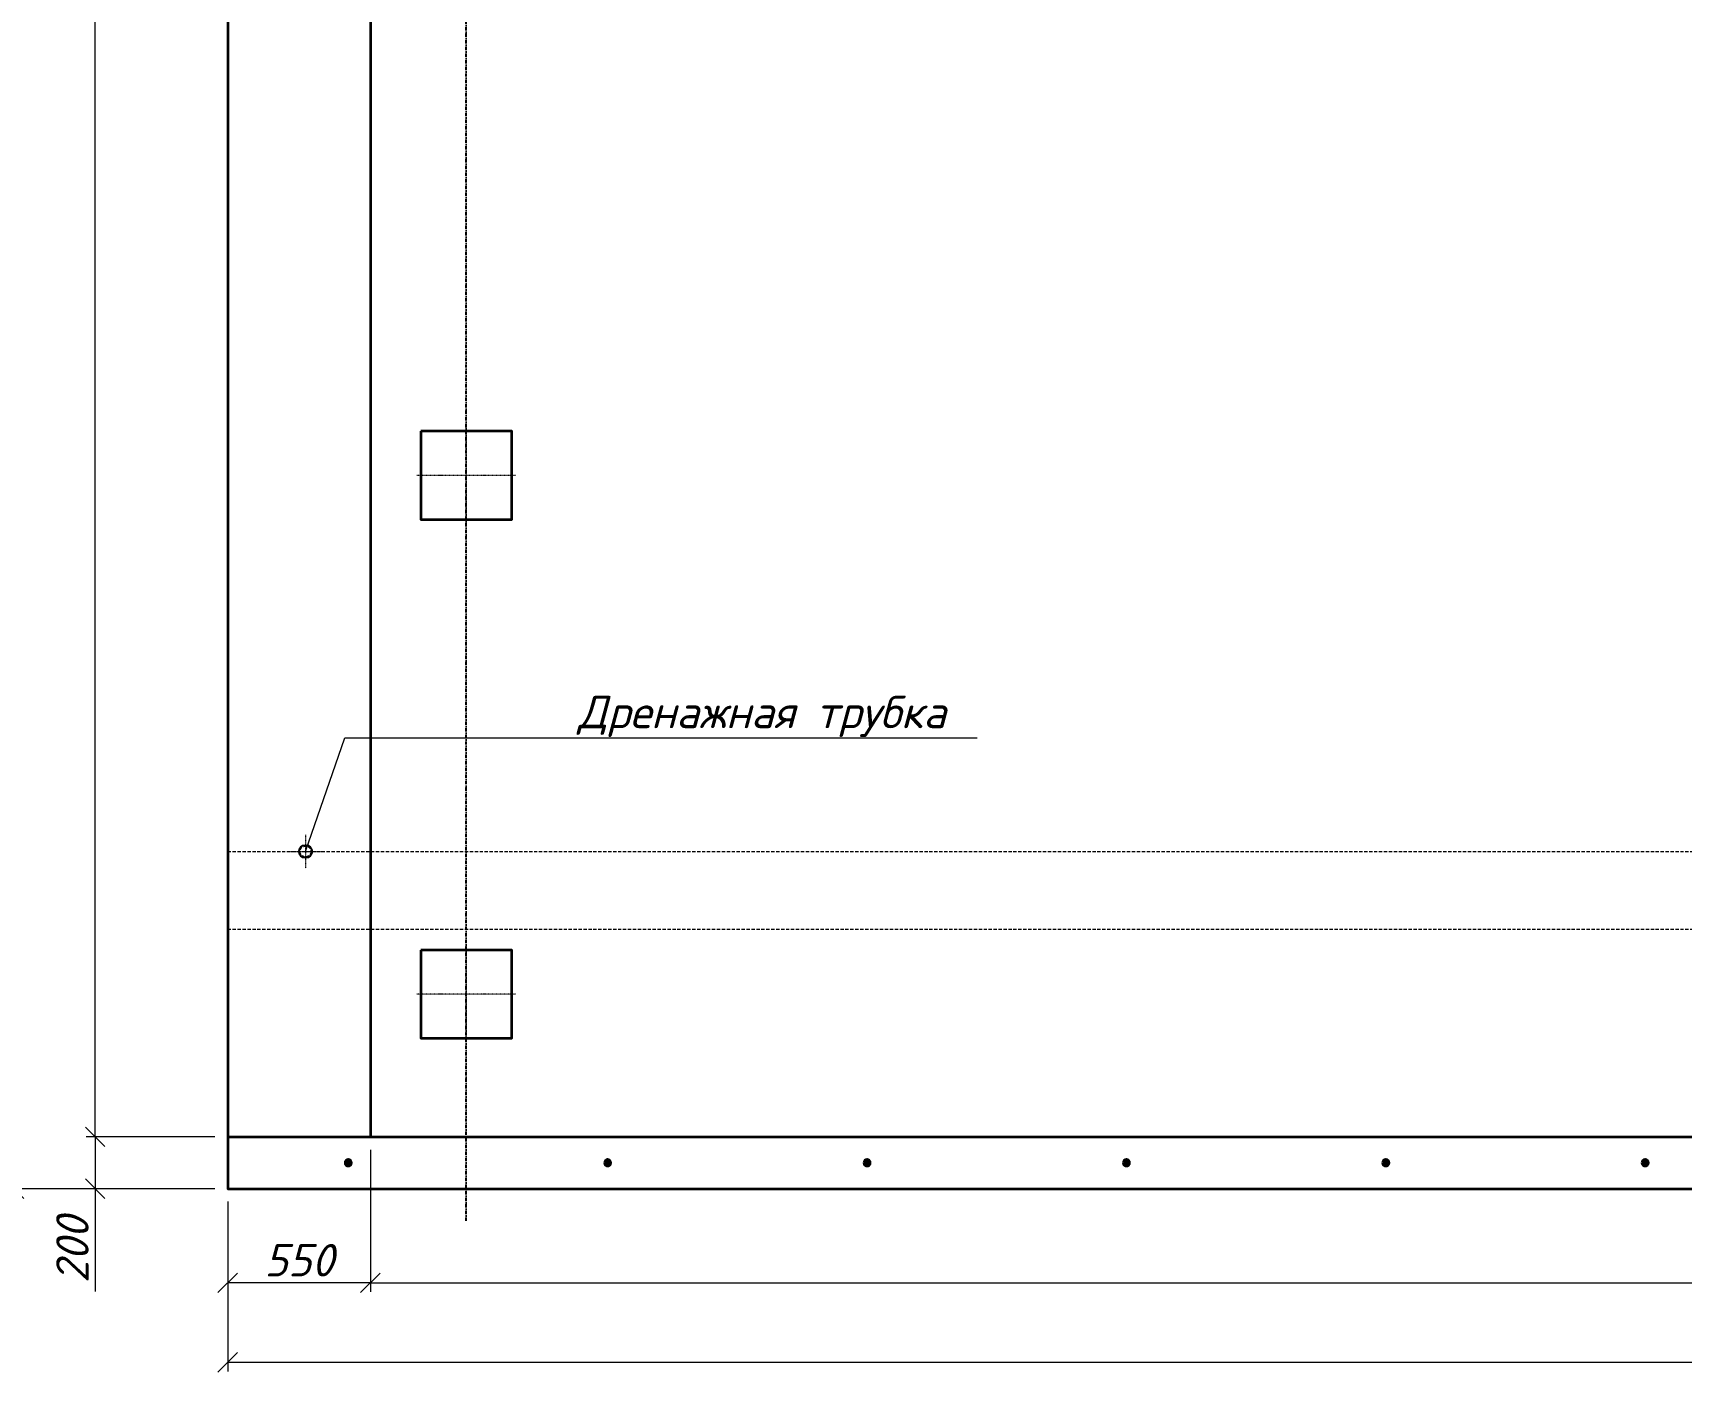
# Model space of a CAD drawing. Header units: millimetres. Extents: x 1000 to 42206, y 911 to 20189.
# Drawn here: x 14760 to 21114, y 911 to 6074 of the extents above; entities that cross this region are included whole.
import ezdxf
from ezdxf import colors
from ezdxf.entities.mleader import LeaderData, LeaderLine
from ezdxf.math import Vec2, Vec3

# ---------------------------------------------------------------- set-up
doc = ezdxf.new("R2010")
doc.units = ezdxf.units.MM
doc.set_wipeout_variables(frame=1)
doc.linetypes.add('DASHDOT', pattern=[25.4, 12.7, -6.35, 0, -6.35])
doc.linetypes.add('DASHED', pattern=[19.05, 12.7, -6.35])
doc.layers.add('$ Оси', color=20, linetype='DASHDOT')
doc.layers.add('$ Пунктир', color=3, linetype='DASHED')
for name, color, linetype, lineweight in [('$ Слои конструкции $', 7, 'Continuous', 35), ('$Выноски', 5, 'Continuous', 13), ('$Оси', 1, 'DASHDOT', 13), ('$Пунктир', 3, 'DASHED', 13), ('$Размеры', 5, 'Continuous', 13), ('$Слои конструкции', 7, 'Continuous', 35), ('$Тонкие', 8, 'Continuous', 13)]:
    doc.layers.add(name, color=color, linetype=linetype, lineweight=lineweight)
doc.styles.add('@ТРАНСПРОЕКТ', font='isocpeur.ttf', dxfattribs={"oblique": 15})
doc.dimstyles.new('@TN  1-50', dxfattribs={"dimscale": 50, "dimtxt": 2.5, "dimasz": 1.5, "dimexe": 0.7, "dimexo": 1, "dimgap": 0.5, "dimtad": 1, "dimdec": 0, "dimzin": 0, "dimdsep": 46, "dimtxsty": '@ТРАНСПРОЕКТ', "dimblk": 'OBLIQUE', "dimcen": 0, "dimclrd": 5, "dimclre": 5, "dimclrt": 5, "dimaunit": 1, "dimadec": 3, "dimazin": 0, "dimtfac": 1, "dimtdec": 0, "dimtofl": 0, "dimtmove": 0, "dimatfit": 3, "dimfxl": 1, "dimtolj": 1, "dimtzin": 0, "dimlwd": 13, "dimlwe": 13, "dimarcsym": 0})

# ---------------------------------------------------------------- blocks, each defined once
blk = doc.blocks.new('_Oblique')
at = {"color": 0, "linetype": 'ByBlock', "lineweight": -2}
blk.add_line((-0.5, -0.5), (0.5, 0.5), dxfattribs=at)
blk = doc.blocks.new('*D103')
at = {"layer": '$Размеры', "color": 5, "linetype": 'Continuous', "lineweight": 13, "transparency": 16777216}
for p, q in [((15510.9, 1568.1), (15510.9, 913.7)), ((41440.9, 1568.1), (41440.9, 913.7)), ((15510.9, 948.7), (41440.9, 948.7))]:
    blk.add_line(p, q, dxfattribs=at)
at = {"layer": 'Defpoints', "color": 0, "transparency": 16777216}
for p in [(15510.9, 1618.1), (41440.9, 1618.1), (41440.9, 948.7)]:
    blk.add_point(p, dxfattribs=at)
at = {"layer": '$Размеры', "color": 5, "lineweight": 13, "transparency": 16777216, "xscale": 75, "yscale": 75, "zscale": 75, "rotation": 180}
blk.add_blockref('_Oblique', (15510.9, 948.7), dxfattribs=at)
at = {"layer": '$Размеры', "color": 5, "lineweight": 13, "transparency": 16777216, "xscale": 75, "yscale": 75, "zscale": 75}
blk.add_blockref('_Oblique', (41440.9, 948.7), dxfattribs=at)
at = {"layer": '$Размеры', "color": 5, "transparency": 16777216, "insert": (28475.9, 1036.2), "char_height": 125, "attachment_point": 5, "style": '@ТРАНСПРОЕКТ'}
blk.add_mtext('\\A1;25930', dxfattribs=at)
blk = doc.blocks.new('*D104')
at = {"layer": '$Размеры', "color": 5, "linetype": 'Continuous', "lineweight": 13, "transparency": 16777216}
for p, q in [((15460.9, 10918.1), (14964.8, 10918.1)), ((14999.8, 1818.1), (14999.8, 10918.1)), ((15460.9, 1818.1), (14964.8, 1818.1))]:
    blk.add_line(p, q, dxfattribs=at)
at = {"layer": 'Defpoints', "color": 0, "transparency": 16777216}
for p in [(14999.8, 10918.1), (15510.9, 10918.1), (15510.9, 1818.1)]:
    blk.add_point(p, dxfattribs=at)
at = {"layer": '$Размеры', "color": 5, "lineweight": 13, "transparency": 16777216, "xscale": 75, "yscale": 75, "zscale": 75}
for p, rotation in [((14999.8, 10918.1), 90), ((14999.8, 1818.1), 270)]:
    blk.add_blockref('_Oblique', p, dxfattribs=dict(at, rotation=rotation))
at = {"layer": '$Размеры', "color": 5, "transparency": 16777216, "insert": (14912.3, 6368.1), "char_height": 125, "attachment_point": 5, "rotation": 90, "style": '@ТРАНСПРОЕКТ'}
blk.add_mtext('\\A1;9100', dxfattribs=at)
blk = doc.blocks.new('*D105')
at = {"layer": '$Размеры', "color": 5, "linetype": 'Continuous', "lineweight": 13, "transparency": 16777216}
for p, q in [((15460.9, 1818.1), (14964.8, 1818.1)), ((14999.8, 1818.1), (14999.8, 1618.1)), ((15460.9, 1618.1), (14964.8, 1618.1)), ((14999.8, 1618.1), (14999.8, 1222.1))]:
    blk.add_line(p, q, dxfattribs=at)
at = {"layer": 'Defpoints', "color": 0, "transparency": 16777216}
for p in [(15510.9, 1818.1), (14999.8, 1618.1), (15510.9, 1618.1)]:
    blk.add_point(p, dxfattribs=at)
at = {"layer": '$Размеры', "color": 5, "lineweight": 13, "transparency": 16777216, "xscale": 75, "yscale": 75, "zscale": 75}
for p, rotation in [((14999.8, 1818.1), 90), ((14999.8, 1618.1), 270)]:
    blk.add_blockref('_Oblique', p, dxfattribs=dict(at, rotation=rotation))
at = {"layer": '$Размеры', "color": 5, "transparency": 16777216, "insert": (14912.3, 1382.6), "char_height": 125, "attachment_point": 5, "rotation": 90, "style": '@ТРАНСПРОЕКТ'}
blk.add_mtext('\\A1;200', dxfattribs=at)
blk = doc.blocks.new('*U8')
h = blk.add_hatch(color=114)
h.dxf.hatch_style = 2
h.paths.add_polyline_path([(-0.0125, 0, 1), (0.0125, 0, 1)])
h.paths.add_polyline_path([(-0.0022, 0.0046), (0.0019, 0.0046), (0.0031, 0.0091), (-0.001, 0.0091)], flags=24)
at = {"layer": '$ Слои конструкции $'}
blk.add_circle((0, 0), 0.0125, dxfattribs=at)
at = {"layer": 'Defpoints'}
blk.add_circle((0, 0), 0.0135, dxfattribs=at)
at = {"layer": 'Defpoints', "color": 250, "style": '@ТРАНСПРОЕКТ', "oblique": 15}
blk.add_text('25', height=0.003, dxfattribs=at).set_placement((-0.0024, 0.0057))
blk = doc.blocks.new('A$C57DF1AEC')
blk.add_wipeout([(-175, 170), (175, 170), (175, -170), (-175, -170)]).dxf.layer = '$Тонкие'
at = {"layer": '$Оси', "ltscale": 0.2}
for points in [[(0, -185), (0, 185)], [(-190, 0), (190, 0)]]:
    blk.add_lwpolyline(points, dxfattribs=at)
at = {"layer": '$Слои конструкции'}
blk.add_lwpolyline([(175, 170), (175, -170), (-175, -170), (-175, 170)], close=True, dxfattribs=at)
blk = doc.blocks.new('A$C56837E69')
at = {"layer": '$Слои конструкции', "xscale": -1}
for p in [(190, 2185), (190, 185)]:
    blk.add_blockref('A$C57DF1AEC', p, dxfattribs=at)
blk = doc.blocks.new('*D154')
at = {"layer": '$Слои конструкции', "color": 5, "linetype": 'Continuous', "lineweight": 13, "transparency": 16777216}
for p, q in [((15460.9, 11118.1), (14652.9, 11118.1)), ((14687.9, 11118.1), (14687.9, 1618.1)), ((15460.9, 1618.1), (14652.9, 1618.1))]:
    blk.add_line(p, q, dxfattribs=at)
at = {"layer": 'Defpoints', "color": 0, "transparency": 16777216}
for p in [(15510.9, 11118.1), (14687.9, 1618.1), (15510.9, 1618.1)]:
    blk.add_point(p, dxfattribs=at)
at = {"layer": '$Слои конструкции', "color": 5, "lineweight": 13, "transparency": 16777216, "xscale": 75, "yscale": 75, "zscale": 75}
for p, rotation in [((14687.9, 11118.1), 90), ((14687.9, 1618.1), 270)]:
    blk.add_blockref('_Oblique', p, dxfattribs=dict(at, rotation=rotation))
at = {"layer": '$Слои конструкции', "color": 5, "transparency": 16777216, "insert": (14600.4, 6368.1), "char_height": 125, "attachment_point": 5, "rotation": 90, "style": '@ТРАНСПРОЕКТ'}
blk.add_mtext('\\A1;9500', dxfattribs=at)
blk = doc.blocks.new('*D149')
at = {"layer": '$Размеры', "color": 5, "linetype": 'Continuous', "lineweight": 13, "transparency": 16777216}
for p, q in [((16060.9, 1768.1), (16060.9, 1219.8)), ((15510.9, 1568.1), (15510.9, 1219.8)), ((16060.9, 1254.8), (15510.9, 1254.8))]:
    blk.add_line(p, q, dxfattribs=at)
at = {"layer": 'Defpoints', "color": 0, "transparency": 16777216}
for p in [(16060.9, 1818.1), (15510.9, 1618.1), (15510.9, 1254.8)]:
    blk.add_point(p, dxfattribs=at)
at = {"layer": '$Размеры', "color": 5, "lineweight": 13, "transparency": 16777216, "xscale": 75, "yscale": 75, "zscale": 75, "rotation": 180}
blk.add_blockref('_Oblique', (15510.9, 1254.8), dxfattribs=at)
at = {"layer": '$Размеры', "color": 5, "lineweight": 13, "transparency": 16777216, "xscale": 75, "yscale": 75, "zscale": 75}
blk.add_blockref('_Oblique', (16060.9, 1254.8), dxfattribs=at)
at = {"layer": '$Размеры', "color": 5, "transparency": 16777216, "insert": (15785.9, 1342.3), "char_height": 125, "attachment_point": 5, "style": '@ТРАНСПРОЕКТ'}
blk.add_mtext('\\A1;550', dxfattribs=at)
blk = doc.blocks.new('*D150')
at = {"layer": '$Размеры', "color": 5, "linetype": 'Continuous', "lineweight": 13, "transparency": 16777216}
for p, q in [((16060.9, 1768.1), (16060.9, 1219.8)), ((41190.9, 1768.1), (41190.9, 1219.8)), ((16060.9, 1254.8), (41190.9, 1254.8))]:
    blk.add_line(p, q, dxfattribs=at)
at = {"layer": 'Defpoints', "color": 0, "transparency": 16777216}
for p in [(16060.9, 1818.1), (41190.9, 1818.1), (41190.9, 1254.8)]:
    blk.add_point(p, dxfattribs=at)
at = {"layer": '$Размеры', "color": 5, "lineweight": 13, "transparency": 16777216, "xscale": 75, "yscale": 75, "zscale": 75, "rotation": 180}
blk.add_blockref('_Oblique', (16060.9, 1254.8), dxfattribs=at)
at = {"layer": '$Размеры', "color": 5, "lineweight": 13, "transparency": 16777216, "xscale": 75, "yscale": 75, "zscale": 75}
blk.add_blockref('_Oblique', (41190.9, 1254.8), dxfattribs=at)
at = {"layer": '$Размеры', "color": 5, "transparency": 16777216, "insert": (28625.9, 1342.3), "char_height": 125, "attachment_point": 5, "style": '@ТРАНСПРОЕКТ'}
blk.add_mtext('\\A1;25130', dxfattribs=at)
blk = doc.blocks.new('_NONE')

msp = doc.modelspace()

# ---------------------------------------------------------------- linework, layer by layer
at = {"layer": '$ Пунктир'}
msp.add_circle((15811, 2918.1), 22, dxfattribs=at)
at = {"layer": '$Оси', "ltscale": 0.2}
for p, q in [((15811, 2982.4), (15811, 2853.9)), ((15739.8, 2918.1), (15882.1, 2918.1))]:
    msp.add_line(p, q, dxfattribs=at)
at = {"layer": '$Слои конструкции'}
for points in [[(15510.9, 11118.1), (15510.9, 1618.1), (41440.9, 1618.1), (41440.9, 11118.1), (15510.9, 11118.1)], [(16060.9, 10918.1), (16060.9, 1818.1)], [(15510.9, 1818.1), (41440.9, 1818.1)]]:
    msp.add_lwpolyline(points, dxfattribs=at)
msp.add_circle((15811, 2918.1), 25)

# ---------------------------------------------------------------- block references
at = {"layer": '$ Слои конструкции $', "xscale": -1000, "yscale": 1000, "zscale": 1000, "rotation": 180}
for p in [(15975.9, 1718.1), (16975.9, 1718.1), (17975.9, 1718.1), (18975.9, 1718.1), (19975.9, 1718.1), (20975.9, 1718.1)]:
    msp.add_blockref('*U8', p, dxfattribs=at)

# ---------------------------------------------------------------- dimensions: what is measured, and where the dimension line sits
at = {"layer": '$Размеры'}
for base, p2, picture, middle in [((14999.8, 10918.1), (15510.9, 10918.1), '*D104', (14912.3, 6368.1)), ((14999.8, 1618.1), (15510.9, 1618.1), '*D105', (14912.3, 1382.6))]:
    dim = msp.add_linear_dim(base=base, p1=(15510.9, 1818.1), p2=p2, angle=90, dimstyle='@TN  1-50', dxfattribs=at)
    dim.commit()
    dim.dimension.update_dxf_attribs({"geometry": picture, "text_midpoint": middle})
for base, p2, picture, middle in [((15510.9, 1254.8), (15510.9, 1618.1), '*D149', (15785.9, 1342.3)), ((41190.9, 1254.8), (41190.9, 1818.1), '*D150', (28625.9, 1342.3))]:
    dim = msp.add_linear_dim(base=base, p1=(16060.9, 1818.1), p2=p2, dimstyle='@TN  1-50', dxfattribs=at)
    dim.commit()
    dim.dimension.update_dxf_attribs({"geometry": picture, "text_midpoint": middle})
dim = msp.add_linear_dim(base=(41440.9, 948.7), p1=(15510.9, 1618.1), p2=(41440.9, 1618.1), dimstyle='@TN  1-50', dxfattribs=at)
dim.commit()
dim.dimension.update_dxf_attribs({"geometry": '*D103', "text_midpoint": (28475.9, 948.7), "dimtype": 160})
at = {"layer": '$Слои конструкции'}
dim = msp.add_linear_dim(base=(14687.9, 1618.1), p1=(15510.9, 11118.1), p2=(15510.9, 1618.1), angle=90, dimstyle='@TN  1-50', dxfattribs=at)
dim.commit()
dim.dimension.update_dxf_attribs({"geometry": '*D154', "text_midpoint": (14600.4, 6368.1)})

# ---------------------------------------------------------------- next in the draw order: block references
msp.add_blockref('A$C56837E69', (16240.8, 2183.1), dxfattribs=at)

# ---------------------------------------------------------------- next in the draw order: linework, layer by layer
at = {"layer": '$ Оси'}
msp.add_lwpolyline([(16430.8, 1494.1), (16430.8, 11330.9)], dxfattribs=at)
at = {"layer": '$Пунктир'}
for points in [[(15510.9, 2918.1), (41440.9, 2918.1)], [(15510.9, 2618.1), (41440.9, 2618.1)]]:
    msp.add_lwpolyline(points, dxfattribs=at)

# ---------------------------------------------------------------- next in the draw order: leaders
at = {"layer": '$Выноски'}
ml = msp.add_multileader_mtext('Standard', dxfattribs=at)
ml.set_content('Дренажная трубка', color=256, style='@ТРАНСПРОЕКТ')
ml.set_leader_properties(color=256, linetype='ByLayer', lineweight=13)
ml.set_arrow_properties(name='NONE')
ml.build(insert=Vec2(0, 0))
ml.multileader.update_dxf_attribs({"text_left_attachment_type": 6, "text_right_attachment_type": 6, "dogleg_length": 1.12, "arrow_head_size": 100, "scale": 50})
ctx = ml.context
ctx.base_point, ctx.scale, ctx.char_height, ctx.arrow_head_size, ctx.landing_gap_size, ctx.plane_origin = Vec3(16807.8, 3356.1), 50, 125, 100, 6.25, Vec3(14483.4, 3235.2)
ctx.left_attachment, ctx.right_attachment, ctx.text_align_type = 6, 6, 1
notes = []
notes.append((ctx, [(0, (1, 1, 0), (15963.2, 3356.1), (1, 0), 844.6, [(0, [(15811, 2918.1)], 0, []), (1, [(15811, 2918.1)], 0, []), (2, [(15811, 2918.1)], 0, []), (3, [(15811, 2918.1)], 0, []), (4, [(15811, 2918.1)], 0, []), (5, [(15811, 2918.1)], 0, []), (6, [(15811, 2918.1)], 0, []), (7, [(15811, 2918.1)], 0, []), (8, [(15811, 2918.1)], 0, [])])]))
ctx.mtext.insert, ctx.mtext.alignment, ctx.mtext.flow_direction = Vec3(17570.8, 3518.6), 2, 5
for ctx, leaders in notes:
    for number, flags, end, landing, length, lines in leaders:
        leader = LeaderData()
        leader.index, (leader.has_last_leader_line, leader.has_dogleg_vector, leader.attachment_direction) = number, flags
        leader.last_leader_point, leader.dogleg_vector, leader.dogleg_length = Vec3(end), Vec3(landing), length
        for number, points, colour, breaks in lines:
            line = LeaderLine()
            line.index, line.vertices, line.color, line.breaks = number, Vec3.list(points), colors.encode_raw_color(colour), breaks
            leader.lines.append(line)
        ctx.leaders.append(leader)

doc.saveas('drawing.dxf')
